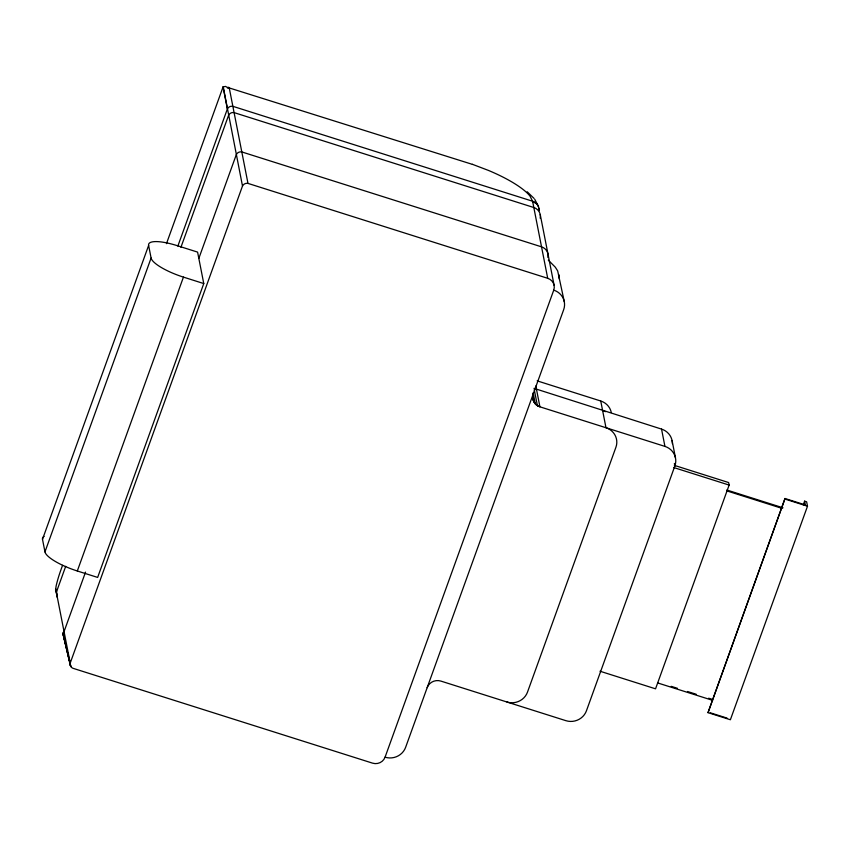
<?xml version="1.0" encoding="UTF-8"?>
<svg xmlns="http://www.w3.org/2000/svg" width="850" height="850" viewBox="0 0 850 850"><rect width="100%" height="100%" fill="white"/><g stroke="black" fill="none" stroke-linecap="round" stroke-linejoin="round"><path stroke-width="1.27" d="M62.56 565.324L60.764 570.318A21.558 3.188 -72.4 0 0 56.121 586.011L55.569 590.038L56.599 593.969M177.852 246.096L227.375 108.959A4.856 4.633 -11.1 0 1 232.857 106.324L532.589 201.227A9.818 9.371 -11.1 0 1 536.786 203.894L532.769 201.599L529.975 196.063A60.074 15.353 20.8 0 0 488.325 170.372L472.398 164.305M42.5 539.314L148.623 245.448A32.343 8.341 19.9 0 1 177.268 245.671L197.593 252.11L203.766 283.56L97.644 577.426L77.308 570.987A32.343 8.341 19.9 0 1 44.965 551.894L42.5 539.314A32.343 8.341 19.9 0 1 44.115 536.435M44.965 551.894L151.098 258.039L148.623 245.448M166.462 243.663L223.061 86.934L225.494 86.413L229.351 88.421L247.977 183.398L547.708 278.301A9.818 9.371 -11.1 0 1 553.743 290.147A16.171 15.438 -11.1 0 1 563.678 309.666L405.631 747.309A16.171 15.438 -11.1 0 1 385.071 757.18A9.818 9.371 -11.1 0 1 372.598 763.162L72.866 668.259A4.856 4.633 -11.1 0 1 70.221 663.053L55.611 588.593M65.705 566.323L58.14 587.276A9.818 1.456 -72.4 0 0 56.61 592.121L57.269 597.401M180.912 247.329L228.607 115.249A4.856 4.633 -11.1 0 1 234.09 112.614L533.821 207.517A9.818 9.371 -11.1 0 1 540.196 218.184M77.308 570.987L183.441 277.121A32.343 8.341 19.9 0 1 151.098 258.039M85.542 572.093L64.047 631.603A5.557 2.338 -12.3 0 0 63.208 634.047M198.826 258.4L236.332 154.572A4.856 4.633 -11.1 0 1 241.804 151.938L541.535 246.84A9.818 9.371 -11.1 0 1 547.91 257.507M70.221 663.053L242.494 186.023L223.231 86.828M385.071 757.18L553.743 290.147M674.39 463.452L674.879 465.928L586.436 710.802A16.171 15.438 -11.1 0 1 565.888 720.673L440.874 681.084A10.784 10.296 -11.1 0 0 427.168 687.661M674.337 465.364L728.641 482.556L729.13 485.074L655.552 688.819L599.994 671.224M804.599 501.16L805.343 504.932L785.018 498.504L708.018 712.661L730.384 719.748L807.5 506.207L806.639 501.797L804.599 501.16L803.261 504.858M708.018 712.661L785.018 498.504M228.692 87.762L472.43 164.379M228.533 87.614L229.16 87.816A24.608 3.634 -72.4 0 0 227.386 87.996M537.168 380.864L600.737 400.998A16.171 15.438 -11.1 0 1 611.288 412.526M183.441 277.121L203.766 283.56M536.531 389.513L534.013 388.354L661.544 429.101A16.171 15.438 -11.1 0 1 672.382 443.647M674.879 465.928A16.171 15.438 -11.1 0 0 664.934 446.399L539.92 406.821C534.576 405.301 531.25 399.033 533.29 393.805C531.324 399.064 534.597 405.227 539.92 406.821L535.829 385.974M785.134 499.131L807.5 506.207M673.572 467.489L729.13 485.074M726.824 490.014L782.988 507.801M727.005 490.949L781.926 508.342M671.213 686.343L677.461 688.319M687.448 691.486L696.182 694.248M708.666 698.201L712.406 699.391M657.677 682.943L712.597 700.336M710.292 712.799L727.026 718.091M527.212 191.771L533.97 198.337M548.303 260.142L555.284 267.166L557.674 270.895L564.294 301.676M536.786 203.894L538.666 207.049L539.144 210.683L539.017 208.282M534.703 199.219L538.241 206.029L537.625 205.009M57.449 595.616L56.961 594.607L57.375 596.827M62.921 633.569L70.848 666.581L62.879 633.314L70.369 665.646M223.061 86.955L227.375 108.959M672.095 440.629L675.484 457.927M661.544 429.101L664.934 446.399M600.737 400.998L605.986 427.741A16.171 15.438 -11.1 0 1 615.921 447.259L527.489 692.134A16.171 15.438 -11.1 0 1 506.929 702.004M540.228 214.519L554.115 285.292M532.589 201.227L547.708 278.301M534.257 389.587L537.413 405.652M533.131 392.774L535.309 403.899M532.557 395.494L533.768 401.668M559.024 274.858L559.279 278.938M242.494 186.023A4.856 4.633 -11.1 0 1 247.977 183.398M602.586 410.433A16.171 15.438 -11.1 0 1 605.466 411.666"/></g></svg>
